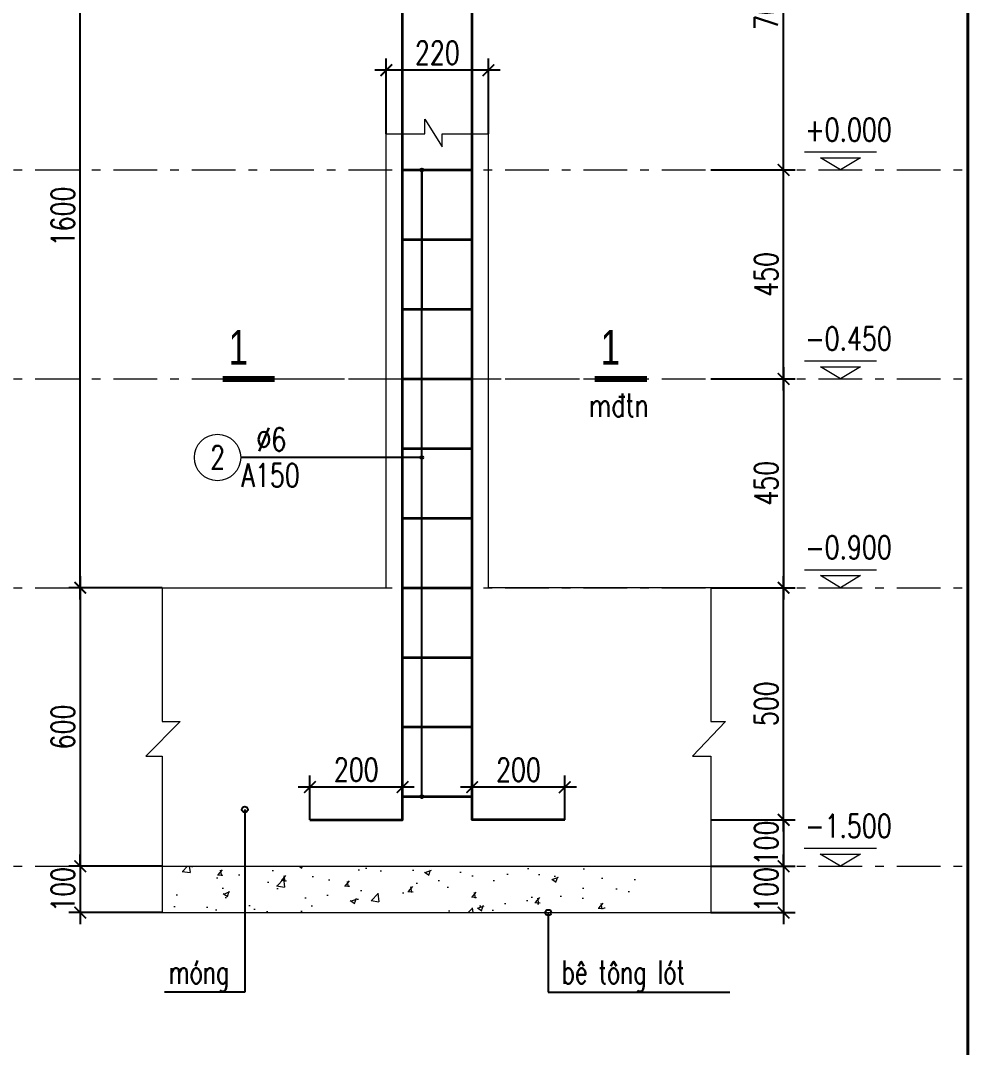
# Model space of a CAD drawing. Extents: x -1855204 to -1466800, y -1308584 to -996495.
# Drawn here: x -1674468 to -1666291, y -1071836 to -1062987 of the extents above; entities that cross this region are included whole.
import ezdxf
from ezdxf.enums import TextEntityAlignment as Align

# ---------------------------------------------------------------- set-up
doc = ezdxf.new("R2010")
doc.units = 0
doc.header["$LTSCALE"] = 150
doc.header["$PDMODE"] = 35
doc.linetypes.add('_Tim', pattern=[9, 5, -1.5, 1, -1.5])
doc.layers.get('0').update_dxf_attribs({"lineweight": 18})
doc.layers.get('Defpoints').update_dxf_attribs({"lineweight": 18})
for name, color, linetype, lineweight in [('05.Text', 253, 'Continuous', 18), ('11.Khung bo', 32, 'Continuous', 50), ('LS-DIM', 251, 'Continuous', 13), ('LS-HATCH', 147, 'Continuous', 9), ('LS-TEXT', 60, 'Continuous', 20), ('LS-THAY', 7, 'Continuous', 20), ('LS-THEP', 3, 'Continuous', 35), ('LS-TRUC', 108, '_Tim', 9)]:
    doc.layers.add(name, color=color, linetype=linetype, lineweight=lineweight)
doc.layers.add('DIM', color=1, linetype='Continuous')
doc.styles.add('chu ghi chu', font='vntimeh.shx', dxfattribs={"width": 0.7})
doc.styles.add('DIM', font='romans.shx', dxfattribs={"width": 0.6})
doc.styles.add('KCVN-COMM', font='vnsimli.shx', dxfattribs={"width": 0.7, "height": 220})
doc.styles.add('KCVN-LEADER', font='vnromadi.shx', dxfattribs={"width": 0.7, "height": 4})
doc.styles.add('romans.shx', font='romans.shx', dxfattribs={"width": 0.75, "bigfont": 'vns.shx'})
doc.styles.add('vnsimpli', font='vnsimli.shx', dxfattribs={"width": 0.75})
doc.dimstyles.new('D25', dxfattribs={"dimscale": 0, "dimtxt": 200, "dimasz": 100, "dimexe": 100, "dimexo": 0, "dimgap": 50, "dimtad": 1, "dimdec": 0, "dimlfac": 0.25, "dimdsep": 46, "dimtxsty": 'vnsimpli', "dimblk1": 'ARCHTICK', "dimblk2": 'ARCHTICK', "dimsah": 1, "dimcen": 0, "dimdle": 100, "dimclrd": 256, "dimclre": 256, "dimclrt": 60, "dimadec": 0, "dimazin": 0, "dimtfac": 0.004, "dimtdec": 0, "dimtix": 1, "dimtmove": 2, "dimatfit": 3, "dimldrblk": 'ARCHTICK', "dimfxl": 1, "dimtolj": 1, "dimarcsym": 0})
doc.dimstyles.new('Ghi Chu', dxfattribs={"dimscale": 40, "dimtxt": 2.2, "dimasz": 1, "dimexe": 0.8, "dimexo": 0, "dimgap": 1, "dimtad": 1, "dimdec": 0, "dimzin": 0, "dimdsep": 46, "dimtxsty": 'DIM', "dimblk1": 'ARCHTICK', "dimblk2": 'ARCHTICK', "dimsah": 1, "dimcen": -0.2, "dimdle": 0.8, "dimclrd": 256, "dimclre": 256, "dimclrt": 60, "dimadec": 0, "dimazin": 0, "dimtfac": 1, "dimtdec": 0, "dimtmove": 0, "dimatfit": 3, "dimldrblk": 'ARCHTICK', "dimfxl": 1, "dimtolj": 1, "dimtzin": 0, "dimarcsym": 0})
doc.dimstyles.new('LS.GHI CHU', dxfattribs={"dimtxt": 200, "dimasz": 120, "dimexe": 120, "dimexo": 120, "dimgap": 80, "dimtad": 1, "dimdec": 0, "dimzin": 0, "dimdsep": 46, "dimtxsty": 'romans.shx', "dimblk": 'ARCHTICK', "dimcen": 0.09, "dimdle": 120, "dimclrd": 256, "dimclre": 8, "dimclrt": 7, "dimadec": 0, "dimazin": 0, "dimtfac": 1, "dimtdec": 0, "dimtofl": 0, "dimtmove": 0, "dimatfit": 3, "dimldrblk": 'ARCHTICK', "dimfxl": 1, "dimtolj": 1, "dimtzin": 0, "dimarcsym": 0})

# ---------------------------------------------------------------- blocks, each defined once
blk = doc.blocks.new('100')
at = {"layer": '11.Khung bo', "const_width": 26.7}
blk.add_lwpolyline([(1860913, -945239.8), (1860913, -916940.1), (1896062.6, -916940.1), (1896062.6, -945239.8)], close=True, dxfattribs=at)
blk = doc.blocks.new('_ArchTick')
at = {"layer": 'DIM', "color": 0, "const_width": 0.15}
blk.add_lwpolyline([(-0.5, -0.5), (0.5, 0.5)], dxfattribs=at)
blk = doc.blocks.new('*D1686')
at = {"layer": 'Defpoints', "color": 0, "transparency": 16777216}
for p in [(-1673247.9, -1067874.6), (-1673953.6, -1070274.6), (-1673247.9, -1070274.6)]:
    blk.add_point(p, dxfattribs=at)
at = {"layer": 'LS-DIM', "lineweight": -2, "transparency": 16777216}
for p, q in [((-1673953.6, -1067774.6), (-1673953.6, -1070374.6)), ((-1673247.9, -1067874.6), (-1674053.6, -1067874.6)), ((-1673247.9, -1070274.6), (-1674053.6, -1070274.6))]:
    blk.add_line(p, q, dxfattribs=at)
at = {"layer": 'LS-DIM', "lineweight": -2, "transparency": 16777216, "xscale": 100, "yscale": 100, "zscale": 100}
for p, rotation in [((-1673953.6, -1067874.6), 90), ((-1673953.6, -1070274.6), 270)]:
    blk.add_blockref('_ArchTick', p, dxfattribs=dict(at, rotation=rotation))
at = {"layer": 'LS-DIM', "color": 60, "transparency": 16777216, "insert": (-1674103.6, -1069074.6), "char_height": 200, "attachment_point": 5, "rotation": 90, "style": 'vnsimpli'}
blk.add_mtext('\\A1;600', dxfattribs=at)
blk = doc.blocks.new('*D1687')
at = {"layer": 'Defpoints', "color": 0, "transparency": 16777216}
for p in [(-1673953.6, -1061474.6), (-1673247.9, -1061474.6), (-1673247.9, -1067874.6)]:
    blk.add_point(p, dxfattribs=at)
at = {"layer": 'LS-DIM', "lineweight": -2, "transparency": 16777216}
for p, q in [((-1673953.6, -1067974.6), (-1673953.6, -1061374.6)), ((-1673247.9, -1061474.6), (-1674053.6, -1061474.6)), ((-1673247.9, -1067874.6), (-1674053.6, -1067874.6))]:
    blk.add_line(p, q, dxfattribs=at)
at = {"layer": 'LS-DIM', "lineweight": -2, "transparency": 16777216, "xscale": 100, "yscale": 100, "zscale": 100}
for p, rotation in [((-1673953.6, -1061474.6), 90), ((-1673953.6, -1067874.6), 270)]:
    blk.add_blockref('_ArchTick', p, dxfattribs=dict(at, rotation=rotation))
at = {"layer": 'LS-DIM', "color": 60, "transparency": 16777216, "insert": (-1674103.6, -1064674.6), "char_height": 200, "attachment_point": 5, "rotation": 90, "style": 'vnsimpli'}
blk.add_mtext('\\A1;1600', dxfattribs=at)
blk = doc.blocks.new('*D1688')
at = {"layer": 'Defpoints', "color": 0, "transparency": 16777216}
for p in [(-1671316.6, -1063414.4), (-1671316.6, -1063964.2), (-1670436.6, -1063964.2)]:
    blk.add_point(p, dxfattribs=at)
at = {"layer": 'LS-DIM', "lineweight": -2, "transparency": 16777216}
for p, q in [((-1671316.6, -1063964.2), (-1671316.6, -1063314.4)), ((-1670436.6, -1063964.2), (-1670436.6, -1063314.4)), ((-1670336.6, -1063414.4), (-1671416.6, -1063414.4))]:
    blk.add_line(p, q, dxfattribs=at)
at = {"layer": 'LS-DIM', "lineweight": -2, "transparency": 16777216, "xscale": 100, "yscale": 100, "zscale": 100, "rotation": 180}
blk.add_blockref('_ArchTick', (-1671316.6, -1063414.4), dxfattribs=at)
at = {"layer": 'LS-DIM', "lineweight": -2, "transparency": 16777216, "xscale": 100, "yscale": 100, "zscale": 100}
blk.add_blockref('_ArchTick', (-1670436.6, -1063414.4), dxfattribs=at)
at = {"layer": 'LS-DIM', "color": 60, "transparency": 16777216, "insert": (-1670876.6, -1063264.4), "char_height": 200, "attachment_point": 5, "style": 'vnsimpli'}
blk.add_mtext('\\A1;220', dxfattribs=at)
blk = doc.blocks.new('cotthep')
at = {"layer": 'LS-THAY'}
blk.add_circle((-250, 0), 250, dxfattribs=at)
at = {"layer": 'LS-TEXT', "style": 'vnsimpli', "width": 0.75}
for tag, p in [('24`25', (446, 69)), ('10', (-250, -123)), ('A200', (440, -316))]:
    blk.add_attdef(tag, text='', height=250, dxfattribs=at).set_placement(p, align=Align.CENTER)
blk = doc.blocks.new('*D1689')
at = {"layer": 'Defpoints', "color": 0, "transparency": 16777216}
for p in [(-1668521.1, -1064274.6), (-1667892.9, -1064274.6), (-1668521.1, -1066074.6)]:
    blk.add_point(p, dxfattribs=at)
at = {"layer": 'LS-DIM', "lineweight": -2, "transparency": 16777216}
for p, q in [((-1667892.9, -1066174.6), (-1667892.9, -1064174.6)), ((-1668521.1, -1064274.6), (-1667792.9, -1064274.6)), ((-1668521.1, -1066074.6), (-1667792.9, -1066074.6))]:
    blk.add_line(p, q, dxfattribs=at)
at = {"layer": 'LS-DIM', "lineweight": -2, "transparency": 16777216, "xscale": 100, "yscale": 100, "zscale": 100}
for p, rotation in [((-1667892.9, -1064274.6), 90), ((-1667892.9, -1066074.6), 270)]:
    blk.add_blockref('_ArchTick', p, dxfattribs=dict(at, rotation=rotation))
at = {"layer": 'LS-DIM', "color": 60, "transparency": 16777216, "insert": (-1668042.9, -1065174.6), "char_height": 200, "attachment_point": 5, "rotation": 90, "style": 'vnsimpli'}
blk.add_mtext('\\A1;450', dxfattribs=at)
blk = doc.blocks.new('*D1690')
at = {"layer": 'Defpoints', "color": 0, "transparency": 16777216}
for p in [(-1668521.1, -1061474.6), (-1667892.9, -1061474.6), (-1668521.1, -1064274.6)]:
    blk.add_point(p, dxfattribs=at)
at = {"layer": 'LS-DIM', "lineweight": -2, "transparency": 16777216}
for p, q in [((-1667892.9, -1064374.6), (-1667892.9, -1061374.6)), ((-1668521.1, -1061474.6), (-1667792.9, -1061474.6)), ((-1668521.1, -1064274.6), (-1667792.9, -1064274.6))]:
    blk.add_line(p, q, dxfattribs=at)
at = {"layer": 'LS-DIM', "lineweight": -2, "transparency": 16777216, "xscale": 100, "yscale": 100, "zscale": 100}
for p, rotation in [((-1667892.9, -1061474.6), 90), ((-1667892.9, -1064274.6), 270)]:
    blk.add_blockref('_ArchTick', p, dxfattribs=dict(at, rotation=rotation))
at = {"layer": 'LS-DIM', "color": 60, "transparency": 16777216, "insert": (-1668042.9, -1062874.6), "char_height": 200, "attachment_point": 5, "rotation": 90, "style": 'vnsimpli'}
blk.add_mtext('\\A1;700', dxfattribs=at)
blk = doc.blocks.new('*D1691')
at = {"layer": 'Defpoints', "color": 0, "transparency": 16777216}
for p in [(-1668521.1, -1067874.6), (-1667892.9, -1067874.6), (-1668521.1, -1069874.6)]:
    blk.add_point(p, dxfattribs=at)
at = {"layer": 'LS-DIM', "lineweight": -2, "transparency": 16777216}
for p, q in [((-1667892.9, -1069974.6), (-1667892.9, -1067774.6)), ((-1668521.1, -1067874.6), (-1667792.9, -1067874.6)), ((-1668521.1, -1069874.6), (-1667792.9, -1069874.6))]:
    blk.add_line(p, q, dxfattribs=at)
at = {"layer": 'LS-DIM', "lineweight": -2, "transparency": 16777216, "xscale": 100, "yscale": 100, "zscale": 100}
for p, rotation in [((-1667892.9, -1067874.6), 90), ((-1667892.9, -1069874.6), 270)]:
    blk.add_blockref('_ArchTick', p, dxfattribs=dict(at, rotation=rotation))
at = {"layer": 'LS-DIM', "color": 60, "transparency": 16777216, "insert": (-1668042.9, -1068874.6), "char_height": 200, "attachment_point": 5, "rotation": 90, "style": 'vnsimpli'}
blk.add_mtext('\\A1;500', dxfattribs=at)
blk = doc.blocks.new('nhieu cot')
at = {"layer": 'LS-DIM', "linetype": 'Continuous'}
for p, q in [((605, 194), (-173, 194)), ((432, 130), (0, 130)), ((0, 130), (216, 0)), ((216, 0), (432, 130)), ((432, 0), (0, 0))]:
    blk.add_line(p, q, dxfattribs=at)
blk.add_solid([(216, 0), (216, 130), (0, 130), (216, 0)], dxfattribs=at)
at = {"color": 31, "linetype": 'Continuous', "style": 'chu ghi chu', "width": 0.7}
for tag, p in [('COT3', (-73, 1058)), ('COT2', (-73, 684)), ('COT1', (-73, 309))]:
    blk.add_attdef(tag, p, '', height=250, dxfattribs=at)
blk = doc.blocks.new('*D1692')
at = {"layer": 'Defpoints', "color": 0, "transparency": 16777216}
for p in [(-1668521.1, -1066074.6), (-1668520.1, -1067874.6), (-1667892.9, -1067874.6)]:
    blk.add_point(p, dxfattribs=at)
at = {"layer": 'LS-DIM', "lineweight": -2, "transparency": 16777216}
for p, q in [((-1667892.9, -1065974.6), (-1667892.9, -1067974.6)), ((-1668521.1, -1066074.6), (-1667792.9, -1066074.6)), ((-1668520.1, -1067874.6), (-1667792.9, -1067874.6))]:
    blk.add_line(p, q, dxfattribs=at)
at = {"layer": 'LS-DIM', "lineweight": -2, "transparency": 16777216, "xscale": 100, "yscale": 100, "zscale": 100}
for p, rotation in [((-1667892.9, -1066074.6), 90), ((-1667892.9, -1067874.6), 270)]:
    blk.add_blockref('_ArchTick', p, dxfattribs=dict(at, rotation=rotation))
at = {"layer": 'LS-DIM', "color": 60, "transparency": 16777216, "insert": (-1668042.9, -1066974.6), "char_height": 200, "attachment_point": 5, "rotation": 90, "style": 'vnsimpli'}
blk.add_mtext('\\A1;450', dxfattribs=at)
blk = doc.blocks.new('*D1693')
at = {"layer": 'Defpoints', "color": 0, "transparency": 16777216}
for p in [(-1671974.8, -1069592.5), (-1671974.8, -1069874.6), (-1671176.6, -1069874.6)]:
    blk.add_point(p, dxfattribs=at)
at = {"layer": 'LS-DIM', "lineweight": -2, "transparency": 16777216}
for p, q in [((-1671974.8, -1069874.6), (-1671974.8, -1069492.5)), ((-1671176.6, -1069874.6), (-1671176.6, -1069492.5)), ((-1671076.6, -1069592.5), (-1672074.8, -1069592.5))]:
    blk.add_line(p, q, dxfattribs=at)
at = {"layer": 'LS-DIM', "lineweight": -2, "transparency": 16777216, "xscale": 100, "yscale": 100, "zscale": 100, "rotation": 180}
blk.add_blockref('_ArchTick', (-1671974.8, -1069592.5), dxfattribs=at)
at = {"layer": 'LS-DIM', "lineweight": -2, "transparency": 16777216, "xscale": 100, "yscale": 100, "zscale": 100}
blk.add_blockref('_ArchTick', (-1671176.6, -1069592.5), dxfattribs=at)
at = {"layer": 'LS-DIM', "color": 60, "transparency": 16777216, "insert": (-1671575.7, -1069442.5), "char_height": 200, "attachment_point": 5, "style": 'vnsimpli'}
blk.add_mtext('\\A1;200', dxfattribs=at)
blk = doc.blocks.new('*D1694')
at = {"layer": 'Defpoints', "color": 0, "transparency": 16777216}
for p in [(-1670576.6, -1069593.5), (-1670576.6, -1069875.6), (-1669778.5, -1069875.6)]:
    blk.add_point(p, dxfattribs=at)
at = {"layer": 'LS-DIM', "lineweight": -2, "transparency": 16777216}
for p, q in [((-1670576.6, -1069875.6), (-1670576.6, -1069493.5)), ((-1669778.5, -1069875.6), (-1669778.5, -1069493.5)), ((-1669678.5, -1069593.5), (-1670676.6, -1069593.5))]:
    blk.add_line(p, q, dxfattribs=at)
at = {"layer": 'LS-DIM', "lineweight": -2, "transparency": 16777216, "xscale": 100, "yscale": 100, "zscale": 100, "rotation": 180}
blk.add_blockref('_ArchTick', (-1670576.6, -1069593.5), dxfattribs=at)
at = {"layer": 'LS-DIM', "lineweight": -2, "transparency": 16777216, "xscale": 100, "yscale": 100, "zscale": 100}
blk.add_blockref('_ArchTick', (-1669778.5, -1069593.5), dxfattribs=at)
at = {"layer": 'LS-DIM', "color": 60, "transparency": 16777216, "insert": (-1670177.6, -1069443.5), "char_height": 200, "attachment_point": 5, "style": 'vnsimpli'}
blk.add_mtext('\\A1;200', dxfattribs=at)
blk = doc.blocks.new('*D1695')
at = {"layer": 'Defpoints', "color": 0, "transparency": 16777216}
for p in [(-1673248.9, -1070274.6), (-1673953.6, -1070674.6), (-1673248.9, -1070674.6)]:
    blk.add_point(p, dxfattribs=at)
at = {"layer": 'LS-DIM', "lineweight": -2, "transparency": 16777216}
for p, q in [((-1673953.6, -1070274.6), (-1673953.6, -1070174.6)), ((-1673248.9, -1070274.6), (-1674053.6, -1070274.6)), ((-1673953.6, -1070274.6), (-1673953.6, -1070674.6)), ((-1673248.9, -1070674.6), (-1674053.6, -1070674.6)), ((-1673953.6, -1070674.6), (-1673953.6, -1070774.6))]:
    blk.add_line(p, q, dxfattribs=at)
at = {"layer": 'LS-DIM', "lineweight": -2, "transparency": 16777216, "xscale": 100, "yscale": 100, "zscale": 100}
for p, rotation in [((-1673953.6, -1070274.6), 270), ((-1673953.6, -1070674.6), 90)]:
    blk.add_blockref('_ArchTick', p, dxfattribs=dict(at, rotation=rotation))
at = {"layer": 'LS-DIM', "color": 60, "transparency": 16777216, "insert": (-1674103.6, -1070474.6), "char_height": 200, "attachment_point": 5, "rotation": 90, "style": 'vnsimpli'}
blk.add_mtext('\\A1;100', dxfattribs=at)
blk = doc.blocks.new('*D1696')
at = {"layer": 'Defpoints', "color": 0, "transparency": 16777216}
for p in [(-1668521.1, -1069874.6), (-1668521.1, -1070274.6), (-1667892.9, -1070274.6)]:
    blk.add_point(p, dxfattribs=at)
at = {"layer": 'LS-DIM', "lineweight": -2, "transparency": 16777216}
for p, q in [((-1667892.9, -1069874.6), (-1667892.9, -1069774.6)), ((-1668521.1, -1069874.6), (-1667792.9, -1069874.6)), ((-1667892.9, -1069874.6), (-1667892.9, -1070274.6)), ((-1668521.1, -1070274.6), (-1667792.9, -1070274.6)), ((-1667892.9, -1070274.6), (-1667892.9, -1070374.6))]:
    blk.add_line(p, q, dxfattribs=at)
at = {"layer": 'LS-DIM', "lineweight": -2, "transparency": 16777216, "xscale": 100, "yscale": 100, "zscale": 100}
for p, rotation in [((-1667892.9, -1069874.6), 270), ((-1667892.9, -1070274.6), 90)]:
    blk.add_blockref('_ArchTick', p, dxfattribs=dict(at, rotation=rotation))
at = {"layer": 'LS-DIM', "color": 60, "transparency": 16777216, "insert": (-1668042.9, -1070074.6), "char_height": 200, "attachment_point": 5, "rotation": 90, "style": 'vnsimpli'}
blk.add_mtext('\\A1;100', dxfattribs=at)
blk = doc.blocks.new('*D1697')
at = {"layer": 'Defpoints', "color": 0, "transparency": 16777216}
for p in [(-1668520.1, -1070274.6), (-1668520.1, -1070674.6), (-1667892.9, -1070674.6)]:
    blk.add_point(p, dxfattribs=at)
at = {"layer": 'LS-DIM', "lineweight": -2, "transparency": 16777216}
for p, q in [((-1667892.9, -1070274.6), (-1667892.9, -1070174.6)), ((-1668520.1, -1070274.6), (-1667792.9, -1070274.6)), ((-1667892.9, -1070274.6), (-1667892.9, -1070674.6)), ((-1668520.1, -1070674.6), (-1667792.9, -1070674.6)), ((-1667892.9, -1070674.6), (-1667892.9, -1070774.6))]:
    blk.add_line(p, q, dxfattribs=at)
at = {"layer": 'LS-DIM', "lineweight": -2, "transparency": 16777216, "xscale": 100, "yscale": 100, "zscale": 100}
for p, rotation in [((-1667892.9, -1070274.6), 270), ((-1667892.9, -1070674.6), 90)]:
    blk.add_blockref('_ArchTick', p, dxfattribs=dict(at, rotation=rotation))
at = {"layer": 'LS-DIM', "color": 60, "transparency": 16777216, "insert": (-1668042.9, -1070474.6), "char_height": 200, "attachment_point": 5, "rotation": 90, "style": 'vnsimpli'}
blk.add_mtext('\\A1;100', dxfattribs=at)

msp = doc.modelspace()

# ---------------------------------------------------------------- hatches: boundary and pattern name
at = {"layer": 'LS-HATCH'}
h = msp.add_hatch(dxfattribs=at)
h.set_pattern_fill('AR-CONC', color=256, scale=3, style=0)
h.set_pattern_definition([(50, (-2360962.9, 284620.83), (546.55401, -47.81726), [57.15, -628.65]), (355, (-2360962.9, 284620.83), (-105.72848, 573.16993), [45.72, -502.92]), (100.451, (-2360917.36, 284616.85), (440.8275, 525.35006), [48.57, -534.27]), (46.1842, (-2360962.9, 284773.2), (813.23712, -126.12698), [85.725, -942.975]), (96.6356, (-2360895.1, 284762.7), (712.2127, 742.27667), [72.855, -801.405]), (351.184, (-2360962.9, 284773.2), (712.2138, 742.27535), [68.58, -754.38]), (21, (-2360886.7, 284735.13), (454.84464, -306.79656), [57.15, -628.65]), (326, (-2360886.7, 284735.13), (185.40609, 552.5639), [45.72, -502.92]), (71.4514, (-2360848.8, 284709.57), (640.24947, 245.76857), [48.57, -534.27]), (37.5, (-2360962.9, 284620.83), (9.26581, 253.665117), [0, -496.824, 0, -510.54, 0, -504.825]), (7.5, (-2360962.9, 284620.83), (200.458988, 300.541724), [0, -291.084, 0, -485.394, 0, -192.405]), (327.5, (-2361132.83, 284620.83), (406.771786, -17.186232), [0, -190.5, 0, -594.36, 0, -788.67]), (317.5, (-2361209.03, 284620.83), (444.38754, 76.27947), [0, -247.65, 0, -394.716, 0, -560.07])])
h.paths.add_polyline_path([(-1669161.1, -1070674.6), (-1669161.1, -1070274.6), (-1673248.1, -1070274.6), (-1673248.1, -1070674.6)])

# ---------------------------------------------------------------- linework, layer by layer
at = {"layer": 'LS-DIM'}
for points in [[(-1671316.6, -1063964.2), (-1670985.5, -1063964.2), (-1670985.5, -1063836), (-1670836.2, -1064075.2), (-1670836.2, -1063964.2), (-1670436.6, -1063964.2)], [(-1673248.1, -1067874.6), (-1673248.1, -1069026.3), (-1673093.6, -1069026.3), (-1673388.2, -1069324.7), (-1673248.1, -1069324.7), (-1673248.1, -1070674.6)], [(-1668521.1, -1067874.6), (-1668521.1, -1069026.3), (-1668392.5, -1069026.3), (-1668677.6, -1069324.7), (-1668521.1, -1069324.7), (-1668521.1, -1070674.6)]]:
    msp.add_lwpolyline(points, dxfattribs=at)
at = {"layer": 'LS-TEXT', "const_width": 51.4}
for points in [[(-1672277.4, -1066074.6), (-1672727, -1066074.6)], [(-1669071.3, -1066074.6), (-1669520.9, -1066074.6)]]:
    msp.add_lwpolyline(points, dxfattribs=at)
at = {"layer": 'LS-THAY'}
for p, q in [((-1673247.9, -1070274.6), (-1668521.1, -1070274.6)), ((-1673247.9, -1070674.6), (-1668521.1, -1070674.6))]:
    msp.add_line(p, q, dxfattribs=at)
for points in [[(-1673247.9, -1067874.6), (-1671316.6, -1067874.6), (-1671316.6, -1063964.2)], [(-1668521.1, -1067874.6), (-1670436.6, -1067874.6), (-1670436.6, -1063964.2)]]:
    msp.add_lwpolyline(points, dxfattribs=at)
at = {"layer": 'LS-THEP', "ltscale": 40}
for p, q in [((-1671176.6, -1064274.6), (-1670576.6, -1064274.6)), ((-1671176.6, -1064874.6), (-1670576.6, -1064874.6)), ((-1671176.6, -1065474.6), (-1670576.6, -1065474.6)), ((-1671176.6, -1066074.6), (-1670576.6, -1066074.6)), ((-1671176.6, -1066674.6), (-1670576.6, -1066674.6)), ((-1671176.6, -1067274.6), (-1670576.6, -1067274.6)), ((-1671176.6, -1067874.6), (-1670576.6, -1067874.6)), ((-1671176.6, -1068474.6), (-1670576.6, -1068474.6)), ((-1671176.6, -1069074.6), (-1670576.6, -1069074.6)), ((-1671176.6, -1069674.6), (-1670576.6, -1069674.6))]:
    msp.add_line(p, q, dxfattribs=at)
for points in [[(-1671974.8, -1069874.6), (-1671176.6, -1069874.6), (-1671176.6, -1061474.6)], [(-1669778.5, -1069874.6), (-1670576.6, -1069874.6), (-1670576.6, -1061474.6)]]:
    msp.add_lwpolyline(points, dxfattribs=at)
at = {"layer": 'LS-TRUC', "ltscale": 0.5}
for p, q in [((-1675016.8, -1064274.6), (-1666304.5, -1064274.6)), ((-1675016.8, -1066074.6), (-1666304.5, -1066074.6)), ((-1672727, -1066074.6), (-1669071.3, -1066074.6)), ((-1675016.8, -1067874.6), (-1666304.5, -1067874.6)), ((-1675016.8, -1070274.6), (-1666304.5, -1070274.6))]:
    msp.add_line(p, q, dxfattribs=at)

# ---------------------------------------------------------------- block references
at = {"layer": '05.Text', "xscale": 0.991454545641318, "yscale": 0.991454545641318, "zscale": 0.9914545456793755}
msp.add_blockref('100', (-3546164.4, -147944.3), dxfattribs=at)
at = {"layer": 'LS-DIM'}
ref = msp.add_blockref('nhieu cot', (-1667230.2, -1064274.6), dxfattribs=dict(at, xscale=-0.7999999998137355, yscale=0.7999999998137355, zscale=0.8))
ref.add_attrib('COT1', '+0.000', dxfattribs={"layer": 'LS-TEXT', "linetype": 'Continuous', "height": 200, "style": 'vnsimpli', "width": 0.75}).set_placement((-1667333.4, -1064027), align=Align.CENTER)
ref = msp.add_blockref('nhieu cot', (-1667230.2, -1066074.6), dxfattribs=dict(at, xscale=-0.7999999998137355, yscale=0.7999999998137355, zscale=0.8))
ref.add_attrib('COT1', '-0.450', dxfattribs={"layer": 'LS-TEXT', "linetype": 'Continuous', "height": 200, "style": 'vnsimpli', "width": 0.75}).set_placement((-1667333.4, -1065827), align=Align.CENTER)
ref = msp.add_blockref('cotthep', (-1672570.6, -1066752.1), dxfattribs=dict(at, xscale=0.7999999998137355, yscale=0.7999999998137355, zscale=0.8))
ref.add_attrib('10', '2', dxfattribs={"layer": 'LS-TEXT', "height": 200, "style": 'vnsimpli', "width": 0.75}).set_placement((-1672770.6, -1066850.7), align=Align.CENTER)
ref.add_attrib('24`25', '%%c6', dxfattribs={"layer": 'LS-TEXT', "height": 200, "style": 'vnsimpli', "width": 0.75}).set_placement((-1672307.2, -1066696.7), align=Align.CENTER)
ref.add_attrib('A200', 'A150', dxfattribs={"layer": 'LS-TEXT', "height": 200, "style": 'vnsimpli', "width": 0.75}).set_placement((-1672313.3, -1067004.6), align=Align.CENTER)
ref = msp.add_blockref('nhieu cot', (-1667230.2, -1067874.6), dxfattribs=dict(at, xscale=-0.7999999998137355, yscale=0.7999999998137355, zscale=0.8))
ref.add_attrib('COT1', '-0.900', dxfattribs={"layer": 'LS-TEXT', "linetype": 'Continuous', "height": 200, "style": 'vnsimpli', "width": 0.75}).set_placement((-1667333.4, -1067627), align=Align.CENTER)
ref = msp.add_blockref('nhieu cot', (-1667231.2, -1070274.6), dxfattribs=dict(at, xscale=-0.7999999998137355, yscale=0.7999999998137355, zscale=0.8))
ref.add_attrib('COT1', '-1.500', dxfattribs={"layer": 'LS-TEXT', "linetype": 'Continuous', "height": 200, "style": 'vnsimpli', "width": 0.75}).set_placement((-1667334.4, -1070027), align=Align.CENTER)

# ---------------------------------------------------------------- texts
at = {"layer": 'LS-TEXT', "style": 'KCVN-LEADER', "width": 0.75}
for p in [(-1672508.3, -1065952.7), (-1669302.1, -1065952.7)]:
    msp.add_text('1', height=300, dxfattribs=at).set_placement(p, align=Align.RIGHT)
at = {"layer": 'LS-TEXT'}
for s, style, width, p in [('m®tn', 'vnsimpli', 0.75, (-1669569.9, -1066401.1)), ('mãng', 'KCVN-COMM', 0.7, (-1673191.9, -1071286.9)), ('bª t«ng lãt', 'KCVN-COMM', 0.7, (-1669805.1, -1071287.1))]:
    msp.add_text(s, height=200, dxfattribs=dict(at, style=style, width=width)).set_placement(p)

# ---------------------------------------------------------------- dimensions: what is measured, and where the dimension line sits
at = {"layer": 'LS-DIM'}
for base, p1, p2, picture, middle in [((-1673953.6, -1061474.6), (-1673247.9, -1067874.6), (-1673247.9, -1061474.6), '*D1687', (-1674103.6, -1064674.6)), ((-1667892.9, -1061474.6), (-1668521.1, -1064274.6), (-1668521.1, -1061474.6), '*D1690', (-1668042.9, -1062874.6)), ((-1667892.9, -1064274.6), (-1668521.1, -1066074.6), (-1668521.1, -1064274.6), '*D1689', (-1668042.9, -1065174.6)), ((-1667892.9, -1067874.6), (-1668521.1, -1066074.6), (-1668520.1, -1067874.6), '*D1692', (-1668042.9, -1066974.6)), ((-1673953.6, -1070274.6), (-1673247.9, -1067874.6), (-1673247.9, -1070274.6), '*D1686', (-1674103.6, -1069074.6)), ((-1667892.9, -1067874.6), (-1668521.1, -1069874.6), (-1668521.1, -1067874.6), '*D1691', (-1668042.9, -1068874.6)), ((-1667892.9, -1070274.6), (-1668521.1, -1069874.6), (-1668521.1, -1070274.6), '*D1696', (-1668042.9, -1070074.6)), ((-1673953.6, -1070674.6), (-1673248.9, -1070274.6), (-1673248.9, -1070674.6), '*D1695', (-1674103.6, -1070474.6)), ((-1667892.9, -1070674.6), (-1668520.1, -1070274.6), (-1668520.1, -1070674.6), '*D1697', (-1668042.9, -1070474.6))]:
    dim = msp.add_linear_dim(base=base, p1=p1, p2=p2, angle=90, dimstyle='D25', override={"dimscale": 1}, dxfattribs=at)
    dim.commit()
    dim.dimension.update_dxf_attribs({"geometry": picture, "text_midpoint": middle})
for base, p1, p2, picture, middle in [((-1671316.6, -1063414.4), (-1670436.6, -1063964.2), (-1671316.6, -1063964.2), '*D1688', (-1670876.6, -1063264.4)), ((-1671974.8, -1069592.5), (-1671176.6, -1069874.6), (-1671974.8, -1069874.6), '*D1693', (-1671575.7, -1069442.5)), ((-1670576.6, -1069593.5), (-1669778.5, -1069875.6), (-1670576.6, -1069875.6), '*D1694', (-1670177.6, -1069443.5))]:
    dim = msp.add_linear_dim(base=base, p1=p1, p2=p2, dimstyle='D25', override={"dimscale": 1}, dxfattribs=at)
    dim.commit()
    dim.dimension.update_dxf_attribs({"geometry": picture, "text_midpoint": middle})

# ---------------------------------------------------------------- leaders
for points, dimstyle, override in [([(-1671010.1, -1064274.6), (-1671010.1, -1065474.6)], 'LS.GHI CHU', {"dimscale": 50, "dimasz": 0.5, "dimtad": 0, "dimtxsty": 'vnsimpli', "dimldrblk": 'Origin'}), ([(-1671010.1, -1069674.6), (-1671010.1, -1064274.6)], 'LS.GHI CHU', {"dimscale": 50, "dimasz": 0.5, "dimtad": 0, "dimtxsty": 'vnsimpli', "dimldrblk": 'Origin'}), ([(-1671010.1, -1066752.1), (-1672014.5, -1066752.1), (-1672570.6, -1066752.1)], 'LS.GHI CHU', {"dimscale": 50, "dimasz": 0.5, "dimtad": 0, "dimtxsty": 'vnsimpli', "dimldrblk": 'Origin'}), ([(-1672536.1, -1069784.4), (-1672536.1, -1071360.5), (-1673228.3, -1071360.5)], 'Ghi Chu', {"dimscale": 50, "dimtad": 0, "dimldrblk": 'Origin'}), ([(-1669920.6, -1070674.6), (-1669920.6, -1071360.5), (-1668355.5, -1071360.5)], 'Ghi Chu', {"dimscale": 50, "dimtad": 0, "dimldrblk": 'Origin'})]:
    msp.add_leader(points, dimstyle=dimstyle, override=override, dxfattribs=at)

doc.saveas('drawing.dxf')
